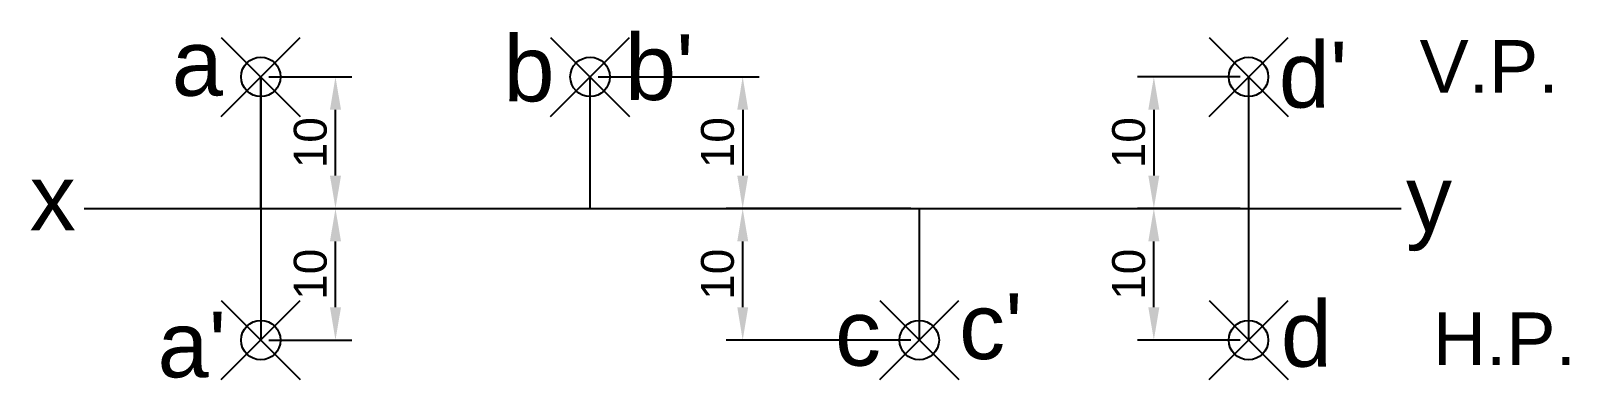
# Model space of a CAD drawing. Header units: millimetres. Extents: x 64 to 181, y 137 to 164.
import ezdxf

# ---------------------------------------------------------------- set-up
doc = ezdxf.new("R2010")
doc.units = ezdxf.units.MM
doc.header["$PDMODE"] = 35
doc.header["$PDSIZE"] = 3
doc.styles.get("Standard").update_dxf_attribs({"font": 'arial.ttf'})
doc.dimstyles.new('ISO-25', dxfattribs={"dimtxt": 2.5, "dimasz": 2.5, "dimexe": 1.25, "dimexo": 0.625, "dimtad": 1, "dimtxsty": 'Standard', "dimcen": 2.5, "dimadec": 0, "dimazin": 0, "dimtfac": 1, "dimtmove": 0, "dimatfit": 3, "dimfxl": 1, "dimarcsym": 0})

# ---------------------------------------------------------------- blocks, each defined once
blk = doc.blocks.new('*D2')
at = {"color": 0, "lineweight": -2, "transparency": 16777216}
for p, q in [((81.81, 160.05), (88.11, 160.05)), ((86.86, 152.55), (86.86, 157.55)), ((81.81, 150.05), (88.11, 150.05))]:
    blk.add_line(p, q, dxfattribs=at)
at = {"color": 0, "transparency": 16777216}
for points in [[(86.44, 157.55), (87.28, 157.55), (86.86, 160.05)], [(86.44, 152.55), (87.28, 152.55), (86.86, 150.05)]]:
    blk.add_solid(points, dxfattribs=at)
at = {"layer": 'Defpoints', "color": 0, "transparency": 16777216}
for p in [(81.19, 160.05), (86.86, 160.05), (81.19, 150.05)]:
    blk.add_point(p, dxfattribs=at)
at = {"color": 0, "transparency": 16777216, "insert": (84.96, 155.05), "char_height": 2.5, "attachment_point": 5, "rotation": 90}
blk.add_mtext('10', dxfattribs=at)
blk = doc.blocks.new('*D3')
at = {"color": 0, "lineweight": -2, "transparency": 16777216}
for p, q in [((81.81, 150.05), (88.11, 150.05)), ((86.86, 142.55), (86.86, 147.55)), ((81.81, 140.05), (88.11, 140.05))]:
    blk.add_line(p, q, dxfattribs=at)
at = {"color": 0, "transparency": 16777216}
for points in [[(86.44, 147.55), (87.28, 147.55), (86.86, 150.05)], [(86.44, 142.55), (87.28, 142.55), (86.86, 140.05)]]:
    blk.add_solid(points, dxfattribs=at)
at = {"layer": 'Defpoints', "color": 0, "transparency": 16777216}
for p in [(81.19, 150.05), (86.86, 150.05), (81.19, 140.05)]:
    blk.add_point(p, dxfattribs=at)
at = {"color": 0, "transparency": 16777216, "insert": (84.96, 145.05), "char_height": 2.5, "attachment_point": 5, "rotation": 90}
blk.add_mtext('10', dxfattribs=at)
blk = doc.blocks.new('*D4')
at = {"color": 0, "lineweight": -2, "transparency": 16777216}
for p, q in [((106.81, 160.05), (119.03, 160.05)), ((117.78, 157.55), (117.78, 152.55)), ((106.81, 150.05), (119.03, 150.05))]:
    blk.add_line(p, q, dxfattribs=at)
at = {"color": 0, "transparency": 16777216}
for points in [[(117.37, 157.55), (118.2, 157.55), (117.78, 160.05)], [(117.37, 152.55), (118.2, 152.55), (117.78, 150.05)]]:
    blk.add_solid(points, dxfattribs=at)
at = {"layer": 'Defpoints', "color": 0, "transparency": 16777216}
for p in [(106.19, 160.05), (106.19, 150.05), (117.78, 150.05)]:
    blk.add_point(p, dxfattribs=at)
at = {"color": 0, "transparency": 16777216, "insert": (115.88, 155.05), "char_height": 2.5, "attachment_point": 5, "rotation": 90}
blk.add_mtext('10', dxfattribs=at)
blk = doc.blocks.new('*D5')
at = {"color": 0, "lineweight": -2, "transparency": 16777216}
for p, q in [((130.56, 150.05), (116.53, 150.05)), ((117.78, 142.55), (117.78, 147.55)), ((130.56, 140.05), (116.53, 140.05))]:
    blk.add_line(p, q, dxfattribs=at)
at = {"color": 0, "transparency": 16777216}
for points in [[(117.37, 147.55), (118.2, 147.55), (117.78, 150.05)], [(117.37, 142.55), (118.2, 142.55), (117.78, 140.05)]]:
    blk.add_solid(points, dxfattribs=at)
at = {"layer": 'Defpoints', "color": 0, "transparency": 16777216}
for p in [(117.78, 150.05), (131.19, 150.05), (131.19, 140.05)]:
    blk.add_point(p, dxfattribs=at)
at = {"color": 0, "transparency": 16777216, "insert": (115.88, 145.05), "char_height": 2.5, "attachment_point": 5, "rotation": 90}
blk.add_mtext('10', dxfattribs=at)
blk = doc.blocks.new('*D6')
at = {"color": 0, "lineweight": -2, "transparency": 16777216}
for p, q in [((155.56, 160.05), (147.75, 160.05)), ((149, 157.55), (149, 152.55)), ((155.56, 150.05), (147.75, 150.05))]:
    blk.add_line(p, q, dxfattribs=at)
at = {"color": 0, "transparency": 16777216}
for points in [[(148.58, 157.55), (149.42, 157.55), (149, 160.05)], [(148.58, 152.55), (149.42, 152.55), (149, 150.05)]]:
    blk.add_solid(points, dxfattribs=at)
at = {"layer": 'Defpoints', "color": 0, "transparency": 16777216}
for p in [(156.19, 160.05), (149, 150.05), (156.19, 150.05)]:
    blk.add_point(p, dxfattribs=at)
at = {"color": 0, "transparency": 16777216, "insert": (147.1, 155.05), "char_height": 2.5, "attachment_point": 5, "rotation": 90}
blk.add_mtext('10', dxfattribs=at)
blk = doc.blocks.new('*D7')
at = {"color": 0, "lineweight": -2, "transparency": 16777216}
for p, q in [((155.56, 150.05), (147.75, 150.05)), ((149, 142.55), (149, 147.55)), ((155.56, 140.05), (147.75, 140.05))]:
    blk.add_line(p, q, dxfattribs=at)
at = {"color": 0, "transparency": 16777216}
for points in [[(148.58, 147.55), (149.42, 147.55), (149, 150.05)], [(148.58, 142.55), (149.42, 142.55), (149, 140.05)]]:
    blk.add_solid(points, dxfattribs=at)
at = {"layer": 'Defpoints', "color": 0, "transparency": 16777216}
for p in [(149, 150.05), (156.19, 150.05), (156.19, 140.05)]:
    blk.add_point(p, dxfattribs=at)
at = {"color": 0, "transparency": 16777216, "insert": (147.1, 145.05), "char_height": 2.5, "attachment_point": 5, "rotation": 90}
blk.add_mtext('10', dxfattribs=at)

msp = doc.modelspace()

# ---------------------------------------------------------------- linework, layer by layer
for p, q in [((81.189, 150.049), (81.189, 160.049)), ((81.189, 160.049), (81.189, 150.049)), ((106.189, 150.049), (106.189, 160.049)), ((156.189, 160.049), (156.189, 150.049)), ((67.782, 150.049), (167.782, 150.049)), ((81.189, 150.049), (81.189, 140.049)), ((131.189, 150.049), (131.189, 140.049)), ((156.189, 150.049), (156.189, 140.049))]:
    msp.add_line(p, q)
for p in [(81.189, 160.049), (106.189, 160.049), (156.189, 160.049), (81.189, 140.049), (131.189, 140.049), (156.189, 140.049)]:
    msp.add_point(p)

# ---------------------------------------------------------------- texts
for s, height, p in [("b'", 5, (108.841, 158.29)), ('a', 5, (74.428, 158.617)), ('b', 5, (99.612, 158.188)), ("d'", 5, (158.488, 157.717)), ('V.P.', 4, (169.178, 158.845)), ('x', 5, (63.644, 148.401)), ('y', 5, (168.148, 148.313)), ("c'", 5, (134.211, 138.603)), ('d', 5, (158.64, 138.028)), ("a'", 5, (73.347, 137.219)), ('c', 5, (124.79, 138.103)), ('H.P.', 4, (170.186, 138.147))]:
    msp.add_text(s, height=height).set_placement(p)

# ---------------------------------------------------------------- dimensions: what is measured, and where the dimension line sits
for base, p1, p2, picture, middle in [((86.86, 160.049), (81.189, 150.049), (81.189, 160.049), '*D2', (84.959, 155.049)), ((117.782, 150.049), (106.189, 160.049), (106.189, 150.049), '*D4', (115.88, 155.049)), ((149, 150.049), (156.189, 160.049), (156.189, 150.049), '*D6', (147.099, 155.049)), ((86.86, 150.049), (81.189, 140.049), (81.189, 150.049), '*D3', (84.959, 145.049)), ((117.782, 150.049), (131.189, 140.049), (131.189, 150.049), '*D5', (115.88, 145.049)), ((149, 150.049), (156.189, 140.049), (156.189, 150.049), '*D7', (147.099, 145.049))]:
    dim = msp.add_linear_dim(base=base, p1=p1, p2=p2, angle=90, dimstyle='ISO-25')
    dim.commit()
    dim.dimension.update_dxf_attribs({"geometry": picture, "text_midpoint": middle})

doc.saveas('drawing.dxf')
